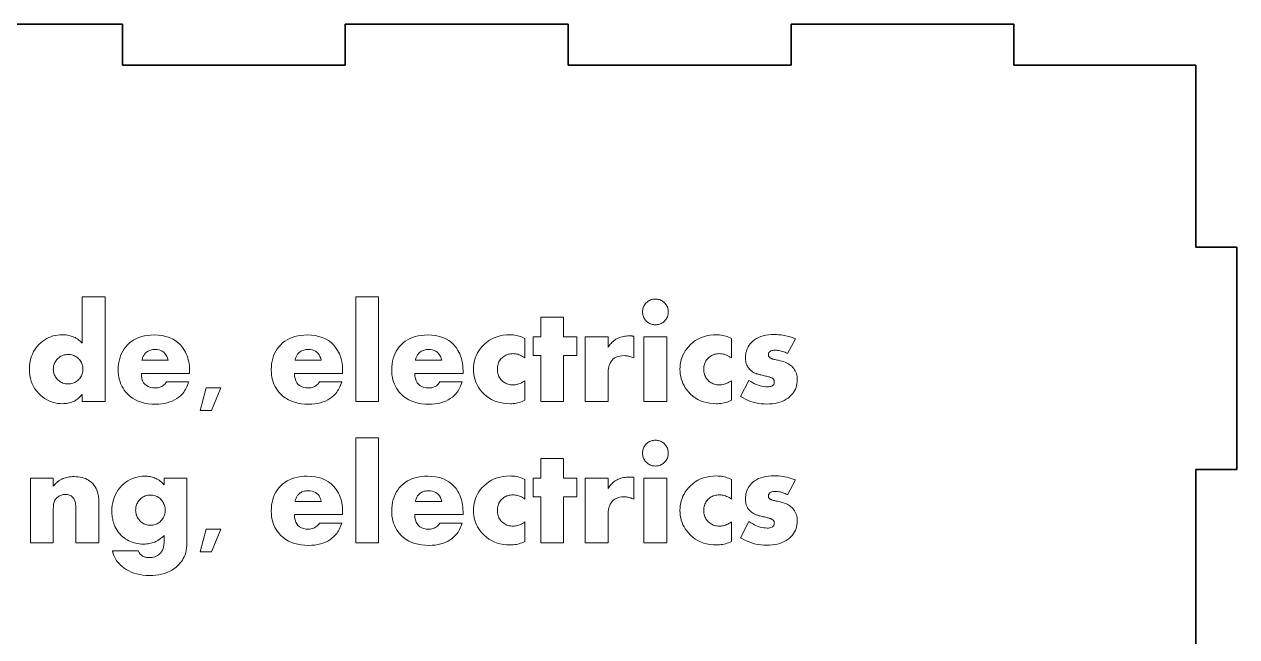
# Model space of a CAD drawing. Extents: x 322 to 867, y 118 to 641.
# Drawn here: x 595.5 to 684.5, y 413.5 to 458.5 of the extents above; entities that cross this region are included whole.
import ezdxf

# ---------------------------------------------------------------- set-up
doc = ezdxf.new("R2010")
doc.units = 0

msp = doc.modelspace()

# ---------------------------------------------------------------- linework, layer by layer
at = {"color": 7, "lineweight": 35, "ltscale": 0.409225}
for p, q in [((586.306519, 458.507019), (602.675537, 458.507019)), ((619.044495, 458.507019), (635.413513, 458.507019)), ((681.50354, 409.41803), (681.50354, 425.787018))]:
    msp.add_line(p, q, dxfattribs=at)
at = {"color": 7, "lineweight": 35, "ltscale": 0.07495}
for p, q in [((602.675537, 458.507019), (602.675537, 455.509033)), ((619.044495, 458.507019), (619.044495, 455.509033)), ((635.413513, 458.507019), (635.413513, 455.509033)), ((651.781494, 458.507019), (651.781494, 455.509033)), ((668.133484, 458.507019), (668.133484, 455.509033))]:
    msp.add_line(p, q, dxfattribs=at)
at = {"color": 7, "lineweight": 35, "ltscale": 0.4088}
msp.add_line((651.781494, 458.507019), (668.133484, 458.507019), dxfattribs=at)
at = {"color": 7, "lineweight": 35, "ltscale": 0.409224}
msp.add_line((602.675537, 455.509033), (619.044495, 455.509033), dxfattribs=at)
at = {"color": 7, "lineweight": 35, "ltscale": 0.4092}
msp.add_line((635.413513, 455.509033), (651.781494, 455.509033), dxfattribs=at)
at = {"color": 7, "lineweight": 35, "ltscale": 0.334251}
msp.add_line((668.133484, 455.509033), (681.50354, 455.509033), dxfattribs=at)
at = {"color": 7, "lineweight": 35, "ltscale": 0.334276}
msp.add_line((681.50354, 442.138), (681.50354, 455.509033), dxfattribs=at)
at = {"color": 7, "lineweight": 35, "ltscale": 0.074974}
for p, q in [((684.502502, 442.138), (681.50354, 442.138)), ((684.502502, 425.787018), (681.50354, 425.787018))]:
    msp.add_line(p, q, dxfattribs=at)
at = {"color": 7, "lineweight": 35, "ltscale": 0.408775}
msp.add_line((684.502502, 425.787018), (684.502502, 442.138), dxfattribs=at)
at = {"color": 7, "lineweight": 13}
for points in [[(601.407898, 430.784058), (599.725891, 430.784058), (599.725891, 431.312256), (599.677612, 431.253387), (599.629272, 431.197815), (599.580811, 431.145508), (599.532227, 431.096466), (599.483582, 431.05072), (599.434814, 431.00827), (599.385925, 430.969086), (599.336914, 430.933197), (599.287842, 430.900574), (599.238708, 430.871246), (599.151367, 430.825439), (599.061646, 430.784454), (598.969604, 430.748322), (598.875183, 430.71698), (598.778442, 430.69046), (598.679321, 430.668762), (598.57782, 430.651917), (598.473938, 430.639862), (598.367737, 430.632629), (598.259216, 430.630219), (598.08374, 430.636322), (597.912109, 430.654633), (597.744446, 430.68512), (597.580627, 430.727844), (597.420715, 430.782776), (597.264709, 430.849915), (597.11261, 430.92923), (596.964417, 431.020782), (596.820129, 431.124512), (596.679688, 431.240479), (596.522827, 431.390839), (596.382507, 431.550629), (596.258606, 431.719849), (596.151306, 431.898529), (596.060486, 432.086609), (595.986145, 432.284149), (595.928406, 432.49115), (595.887085, 432.70755), (595.862305, 432.93338), (595.854065, 433.168671), (595.862549, 433.407867), (595.887939, 433.637177), (595.930237, 433.856659), (595.989441, 434.066315), (596.065613, 434.266113), (596.158691, 434.456055), (596.268677, 434.636169), (596.39563, 434.806427), (596.539429, 434.966827), (596.700195, 435.117401), (596.836609, 435.227478), (596.976929, 435.326019), (597.121277, 435.412933), (597.269653, 435.488251), (597.421997, 435.552002), (597.578369, 435.604156), (597.738708, 435.644714), (597.903076, 435.673706), (598.071472, 435.691071), (598.243835, 435.696869), (598.344727, 435.694733), (598.444458, 435.688263), (598.542908, 435.67749), (598.640137, 435.662415), (598.736145, 435.643036), (598.830872, 435.619354), (598.924438, 435.591339), (599.016724, 435.559021), (599.107788, 435.52243), (599.197632, 435.481506), (599.249084, 435.455292), (599.300842, 435.425903), (599.352905, 435.393341), (599.405273, 435.357605), (599.457886, 435.318665), (599.510864, 435.276581), (599.564148, 435.231293), (599.617737, 435.182831), (599.671631, 435.131195), (599.725891, 435.076355), (599.725891, 438.486633), (601.407898, 438.486633)], [(621.48999, 430.784058), (619.807922, 430.784058), (619.807922, 438.486633), (621.48999, 438.486633)], [(642.76178, 437.37381), (642.759033, 437.295044), (642.750793, 437.218842), (642.737061, 437.145111), (642.717896, 437.073914), (642.693176, 437.005219), (642.662964, 436.939026), (642.627319, 436.875366), (642.586182, 436.814209), (642.539551, 436.755585), (642.487427, 436.699432), (642.431274, 436.647308), (642.37262, 436.600677), (642.311462, 436.559509), (642.247803, 436.523865), (642.181641, 436.493683), (642.112915, 436.468994), (642.041748, 436.449768), (641.968018, 436.436066), (641.891785, 436.427826), (641.813049, 436.425079), (641.735291, 436.427856), (641.659912, 436.436157), (641.586975, 436.450012), (641.516418, 436.469391), (641.448303, 436.494324), (641.382568, 436.52478), (641.319275, 436.560791), (641.258362, 436.602325), (641.19989, 436.649384), (641.143799, 436.701996), (641.091675, 436.758575), (641.045044, 436.817505), (641.003906, 436.878784), (640.968201, 436.942413), (640.938049, 437.008423), (640.91333, 437.076782), (640.894165, 437.147491), (640.880432, 437.220581), (640.872192, 437.296021), (640.869446, 437.37381), (640.872192, 437.451569), (640.880432, 437.526917), (640.894165, 437.599884), (640.91333, 437.67041), (640.938049, 437.738556), (640.968201, 437.80426), (641.003906, 437.867584), (641.045044, 437.928467), (641.091675, 437.986969), (641.143799, 438.04303), (641.19989, 438.095154), (641.258362, 438.141815), (641.319275, 438.182953), (641.382568, 438.218628), (641.448303, 438.24881), (641.516418, 438.273499), (641.586975, 438.292694), (641.659912, 438.306427), (641.735291, 438.314636), (641.813049, 438.317383), (641.890869, 438.314636), (641.966309, 438.306427), (642.039368, 438.292694), (642.110046, 438.273499), (642.178406, 438.24881), (642.244446, 438.218628), (642.308044, 438.182953), (642.369385, 438.141815), (642.428284, 438.095154), (642.484863, 438.04303), (642.537476, 437.986969), (642.584534, 437.928467), (642.626099, 437.867584), (642.662048, 437.80426), (642.692505, 437.738556), (642.717468, 437.67041), (642.736816, 437.599884), (642.750671, 437.526917), (642.758972, 437.451569)], [(636.033569, 434.158417), (635.074585, 434.158417), (635.074585, 430.784058), (633.392517, 430.784058), (633.392517, 434.158417), (632.838684, 434.158417), (632.838684, 435.54303), (633.392517, 435.54303), (633.392517, 436.973816), (635.074585, 436.973816), (635.074585, 435.54303), (636.033569, 435.54303)], [(607.60791, 432.855865), (604.069458, 432.855865), (604.079834, 432.652222), (604.110901, 432.470001), (604.162659, 432.309235), (604.235229, 432.169891), (604.32843, 432.052002), (604.442383, 431.955536), (604.577026, 431.880524), (604.732422, 431.826935), (604.908508, 431.794769), (605.105347, 431.784058), (605.208557, 431.788574), (605.306763, 431.802124), (605.400146, 431.824677), (605.488525, 431.856262), (605.572021, 431.896881), (605.650574, 431.946533), (605.724243, 432.005188), (605.792969, 432.072876), (605.85675, 432.149597), (605.915588, 432.235352), (607.54126, 432.235352), (607.500427, 432.109039), (607.455933, 431.988556), (607.407715, 431.873962), (607.355835, 431.765198), (607.300232, 431.662262), (607.240967, 431.565186), (607.177979, 431.473969), (607.111328, 431.38858), (607.040955, 431.309021), (606.966919, 431.235352), (606.824768, 431.113556), (606.67334, 431.004578), (606.512573, 430.908417), (606.342468, 430.825073), (606.163025, 430.754578), (605.974243, 430.696869), (605.776184, 430.652008), (605.568726, 430.619965), (605.35199, 430.600739), (605.125854, 430.594299), (604.839844, 430.603241), (604.568359, 430.630005), (604.311401, 430.674622), (604.069031, 430.737091), (603.841248, 430.817383), (603.627991, 430.915558), (603.429321, 431.031555), (603.245239, 431.165405), (603.075684, 431.317078), (602.920715, 431.486633), (602.815491, 431.622864), (602.721375, 431.764984), (602.638306, 431.912933), (602.566284, 432.066711), (602.505371, 432.226379), (602.455505, 432.391846), (602.416748, 432.563171), (602.389038, 432.740356), (602.372437, 432.923401), (602.366882, 433.112274), (602.373779, 433.335693), (602.394592, 433.550629), (602.429199, 433.757019), (602.477661, 433.954926), (602.539978, 434.144318), (602.616089, 434.325195), (602.706116, 434.497559), (602.809937, 434.661377), (602.927673, 434.816711), (603.059204, 434.963531), (603.203369, 435.098969), (603.358887, 435.220154), (603.525818, 435.327087), (603.704102, 435.419739), (603.893799, 435.498169), (604.09491, 435.562317), (604.307373, 435.612213), (604.531189, 435.647858), (604.766418, 435.66925), (605.013062, 435.676361), (605.314941, 435.66507), (605.599121, 435.631226), (605.865479, 435.574829), (606.114197, 435.49585), (606.345093, 435.394318), (606.558289, 435.270203), (606.753723, 435.123535), (606.931396, 434.954315), (607.09137, 434.762512), (607.233582, 434.548157), (607.304688, 434.418915), (607.368347, 434.285583), (607.4245, 434.148163), (607.473145, 434.006622), (607.514343, 433.860992), (607.548035, 433.711243), (607.574219, 433.557404), (607.592957, 433.399445), (607.604187, 433.237396), (607.60791, 433.071228)], [(618.848938, 432.855865), (615.310486, 432.855865), (615.320862, 432.652222), (615.351929, 432.470001), (615.403687, 432.309235), (615.476196, 432.169891), (615.569458, 432.052002), (615.683411, 431.955536), (615.818054, 431.880524), (615.97345, 431.826935), (616.149536, 431.794769), (616.346375, 431.784058), (616.449585, 431.788574), (616.547791, 431.802124), (616.641174, 431.824677), (616.729553, 431.856262), (616.813049, 431.896881), (616.891602, 431.946533), (616.965271, 432.005188), (617.033936, 432.072876), (617.097778, 432.149597), (617.156616, 432.235352), (618.782288, 432.235352), (618.741455, 432.109039), (618.69696, 431.988556), (618.648743, 431.873962), (618.596863, 431.765198), (618.54126, 431.662262), (618.481934, 431.565186), (618.419006, 431.473969), (618.352295, 431.38858), (618.281982, 431.309021), (618.207886, 431.235352), (618.065796, 431.113556), (617.914368, 431.004578), (617.753601, 430.908417), (617.583496, 430.825073), (617.404053, 430.754578), (617.215332, 430.696869), (617.017212, 430.652008), (616.809753, 430.619965), (616.593018, 430.600739), (616.366882, 430.594299), (616.080811, 430.603241), (615.809326, 430.630005), (615.552429, 430.674622), (615.310059, 430.737091), (615.082275, 430.817383), (614.869019, 430.915558), (614.670349, 431.031555), (614.486267, 431.165405), (614.316711, 431.317078), (614.161743, 431.486633), (614.056519, 431.622864), (613.962402, 431.764984), (613.879272, 431.912933), (613.807312, 432.066711), (613.746399, 432.226379), (613.696533, 432.391846), (613.657776, 432.563171), (613.630066, 432.740356), (613.613464, 432.923401), (613.60791, 433.112274), (613.614868, 433.335693), (613.63562, 433.550629), (613.670227, 433.757019), (613.718689, 433.954926), (613.781006, 434.144318), (613.857178, 434.325195), (613.947144, 434.497559), (614.051025, 434.661377), (614.168701, 434.816711), (614.300232, 434.963531), (614.444397, 435.098969), (614.599915, 435.220154), (614.766846, 435.327087), (614.945129, 435.419739), (615.134827, 435.498169), (615.335938, 435.562317), (615.548401, 435.612213), (615.772217, 435.647858), (616.007446, 435.66925), (616.254089, 435.676361), (616.555969, 435.66507), (616.840088, 435.631226), (617.106567, 435.574829), (617.355225, 435.49585), (617.586121, 435.394318), (617.799316, 435.270203), (617.994751, 435.123535), (618.172424, 434.954315), (618.332397, 434.762512), (618.474609, 434.548157), (618.545715, 434.418915), (618.609375, 434.285583), (618.665527, 434.148163), (618.714172, 434.006622), (618.755371, 433.860992), (618.789063, 433.711243), (618.815247, 433.557404), (618.833984, 433.399445), (618.845215, 433.237396), (618.848938, 433.071228)], [(627.689941, 432.855865), (624.151489, 432.855865), (624.161865, 432.652222), (624.192932, 432.470001), (624.244751, 432.309235), (624.317261, 432.169891), (624.410461, 432.052002), (624.524414, 431.955536), (624.659119, 431.880524), (624.814453, 431.826935), (624.990601, 431.794769), (625.187378, 431.784058), (625.290588, 431.788574), (625.388855, 431.802124), (625.482178, 431.824677), (625.570557, 431.856262), (625.654053, 431.896881), (625.732666, 431.946533), (625.806274, 432.005188), (625.875, 432.072876), (625.938782, 432.149597), (625.997681, 432.235352), (627.623291, 432.235352), (627.582458, 432.109039), (627.537964, 431.988556), (627.489746, 431.873962), (627.437866, 431.765198), (627.382263, 431.662262), (627.322998, 431.565186), (627.26001, 431.473969), (627.193359, 431.38858), (627.122986, 431.309021), (627.04895, 431.235352), (626.90686, 431.113556), (626.755371, 431.004578), (626.594604, 430.908417), (626.424561, 430.825073), (626.245117, 430.754578), (626.056335, 430.696869), (625.858215, 430.652008), (625.650757, 430.619965), (625.434021, 430.600739), (625.207886, 430.594299), (624.921875, 430.603241), (624.650391, 430.630005), (624.393433, 430.674622), (624.151123, 430.737091), (623.923279, 430.817383), (623.710083, 430.915558), (623.511414, 431.031555), (623.327271, 431.165405), (623.157776, 431.317078), (623.002808, 431.486633), (622.897583, 431.622864), (622.803406, 431.764984), (622.720337, 431.912933), (622.648315, 432.066711), (622.587402, 432.226379), (622.537537, 432.391846), (622.498779, 432.563171), (622.471069, 432.740356), (622.454468, 432.923401), (622.448975, 433.112274), (622.455872, 433.335693), (622.476624, 433.550629), (622.51123, 433.757019), (622.559692, 433.954926), (622.622009, 434.144318), (622.698181, 434.325195), (622.788208, 434.497559), (622.892029, 434.661377), (623.009705, 434.816711), (623.141235, 434.963531), (623.2854, 435.098969), (623.440918, 435.220154), (623.607849, 435.327087), (623.786194, 435.419739), (623.97583, 435.498169), (624.176941, 435.562317), (624.389404, 435.612213), (624.61322, 435.647858), (624.848511, 435.66925), (625.095093, 435.676361), (625.396973, 435.66507), (625.681152, 435.631226), (625.947571, 435.574829), (626.196228, 435.49585), (626.427124, 435.394318), (626.64032, 435.270203), (626.835754, 435.123535), (627.013428, 434.954315), (627.173401, 434.762512), (627.315613, 434.548157), (627.386719, 434.418915), (627.450378, 434.285583), (627.506531, 434.148163), (627.555176, 434.006622), (627.596375, 433.860992), (627.630066, 433.711243), (627.65625, 433.557404), (627.674988, 433.399445), (627.686218, 433.237396), (627.689941, 433.071228)], [(632.238708, 430.886627), (632.133545, 430.836945), (632.027405, 430.79248), (631.920227, 430.753235), (631.812012, 430.719238), (631.702759, 430.69046), (631.592529, 430.666931), (631.481262, 430.648621), (631.368958, 430.635559), (631.255615, 430.627686), (631.141235, 430.625092), (630.886108, 430.633911), (630.641785, 430.66037), (630.408203, 430.704468), (630.185364, 430.766205), (629.973267, 430.845581), (629.772034, 430.942627), (629.581482, 431.057281), (629.401733, 431.189606), (629.232788, 431.339539), (629.074585, 431.507141), (628.957642, 431.651947), (628.853027, 431.8013), (628.760742, 431.955139), (628.680725, 432.113495), (628.613037, 432.276367), (628.557678, 432.443756), (628.514587, 432.615662), (628.483826, 432.792053), (628.465332, 432.972992), (628.459229, 433.158417), (628.465332, 433.344788), (628.483826, 433.526428), (628.514587, 433.703339), (628.557678, 433.875549), (628.613037, 434.04303), (628.680725, 434.205811), (628.760742, 434.363861), (628.853027, 434.517181), (628.957642, 434.665802), (629.074585, 434.809692), (629.232788, 434.977295), (629.401733, 435.127228), (629.581482, 435.259552), (629.772034, 435.374207), (629.973267, 435.471252), (630.185364, 435.550629), (630.408203, 435.612366), (630.641785, 435.656464), (630.886108, 435.682922), (631.141235, 435.691742), (631.257446, 435.689087), (631.372192, 435.681091), (631.485535, 435.667755), (631.597473, 435.649078), (631.707886, 435.625092), (631.816956, 435.595764), (631.924561, 435.561096), (632.030701, 435.521088), (632.135376, 435.475739), (632.238708, 435.425079), (632.238708, 433.994324), (632.149658, 434.053741), (632.061035, 434.106934), (631.972839, 434.153839), (631.88501, 434.194519), (631.797668, 434.228943), (631.710693, 434.25708), (631.624146, 434.278992), (631.537964, 434.294617), (631.452209, 434.304016), (631.366882, 434.307129), (631.268127, 434.303894), (631.172852, 434.29422), (631.081055, 434.278046), (630.992737, 434.255432), (630.907898, 434.226379), (630.826599, 434.190826), (630.748718, 434.148834), (630.674377, 434.100372), (630.603516, 434.045441), (630.536133, 433.98407), (630.473755, 433.917633), (630.417969, 433.847656), (630.368713, 433.774048), (630.32605, 433.696869), (630.289978, 433.616119), (630.260437, 433.531738), (630.237427, 433.443787), (630.221069, 433.352264), (630.211182, 433.257141), (630.207886, 433.158417), (630.211182, 433.059692), (630.221069, 432.964569), (630.237427, 432.873047), (630.260437, 432.785095), (630.289978, 432.700714), (630.32605, 432.619965), (630.368713, 432.542786), (630.417969, 432.469177), (630.473755, 432.3992), (630.536133, 432.332764), (630.603516, 432.271393), (630.674377, 432.216461), (630.748718, 432.167999), (630.826599, 432.126007), (630.907898, 432.090454), (630.992737, 432.061401), (631.081055, 432.038788), (631.172852, 432.022614), (631.268127, 432.012939), (631.366882, 432.009705), (631.451294, 432.012787), (631.536316, 432.022003), (631.621948, 432.037384), (631.708252, 432.058929), (631.795105, 432.086609), (631.882568, 432.120453), (631.970703, 432.160461), (632.059387, 432.206635), (632.148743, 432.258942), (632.238708, 432.317383)], [(640.228455, 433.989197), (640.157532, 434.021332), (640.086487, 434.05011), (640.015198, 434.0755), (639.943726, 434.097504), (639.872009, 434.116119), (639.80011, 434.131348), (639.728027, 434.143188), (639.655701, 434.151642), (639.583191, 434.156738), (639.510498, 434.158417), (639.350159, 434.151642), (639.201538, 434.131348), (639.064636, 434.097504), (638.939392, 434.05011), (638.825867, 433.989197), (638.723999, 433.914734), (638.63385, 433.826721), (638.55542, 433.725189), (638.488647, 433.610107), (638.433533, 433.481506), (638.416016, 433.430573), (638.40033, 433.376251), (638.386475, 433.318573), (638.374512, 433.257507), (638.364319, 433.193024), (638.356018, 433.125183), (638.349548, 433.053955), (638.344971, 432.97934), (638.342163, 432.901337), (638.341248, 432.819946), (638.341248, 430.784058), (636.65918, 430.784058), (636.65918, 435.54303), (638.341248, 435.54303), (638.341248, 434.76355), (638.39502, 434.844299), (638.449585, 434.920471), (638.504944, 434.992004), (638.561157, 435.058929), (638.618164, 435.121246), (638.676025, 435.178925), (638.73468, 435.231995), (638.794189, 435.280457), (638.854492, 435.32431), (638.915588, 435.363556), (639.000244, 435.410309), (639.087891, 435.452148), (639.178711, 435.489075), (639.272522, 435.521088), (639.369446, 435.548157), (639.469482, 435.570313), (639.57251, 435.587555), (639.678711, 435.599854), (639.787903, 435.607239), (639.900208, 435.609711), (639.92749, 435.609558), (639.956055, 435.60907), (639.985779, 435.608307), (640.016724, 435.607239), (640.04895, 435.605865), (640.082397, 435.604156), (640.117065, 435.602173), (640.152954, 435.599854), (640.190063, 435.597229), (640.228455, 435.594299)], [(642.654053, 430.784058), (640.972046, 430.784058), (640.972046, 435.54303), (642.654053, 435.54303)], [(647.397644, 430.886627), (647.292542, 430.836945), (647.186401, 430.79248), (647.079224, 430.753235), (646.971008, 430.719238), (646.861755, 430.69046), (646.751526, 430.666931), (646.640259, 430.648621), (646.527893, 430.635559), (646.414612, 430.627686), (646.300232, 430.625092), (646.045105, 430.633911), (645.80072, 430.66037), (645.567139, 430.704468), (645.344299, 430.766205), (645.132263, 430.845581), (644.930969, 430.942627), (644.740479, 431.057281), (644.56073, 431.189606), (644.391785, 431.339539), (644.233582, 431.507141), (644.116638, 431.651947), (644.012024, 431.8013), (643.919739, 431.955139), (643.839722, 432.113495), (643.772034, 432.276367), (643.716614, 432.443756), (643.673584, 432.615662), (643.642822, 432.792053), (643.624329, 432.972992), (643.618164, 433.158417), (643.624329, 433.344788), (643.642822, 433.526428), (643.673584, 433.703339), (643.716614, 433.875549), (643.772034, 434.04303), (643.839722, 434.205811), (643.919739, 434.363861), (644.012024, 434.517181), (644.116638, 434.665802), (644.233582, 434.809692), (644.391785, 434.977295), (644.56073, 435.127228), (644.740479, 435.259552), (644.930969, 435.374207), (645.132263, 435.471252), (645.344299, 435.550629), (645.567139, 435.612366), (645.80072, 435.656464), (646.045105, 435.682922), (646.300232, 435.691742), (646.416443, 435.689087), (646.531189, 435.681091), (646.644531, 435.667755), (646.756409, 435.649078), (646.866882, 435.625092), (646.975891, 435.595764), (647.083496, 435.561096), (647.189636, 435.521088), (647.294373, 435.475739), (647.397644, 435.425079), (647.397644, 433.994324), (647.308655, 434.053741), (647.220032, 434.106934), (647.131836, 434.153839), (647.044006, 434.194519), (646.956665, 434.228943), (646.869629, 434.25708), (646.783081, 434.278992), (646.69696, 434.294617), (646.611206, 434.304016), (646.525879, 434.307129), (646.427124, 434.303894), (646.331787, 434.29422), (646.23999, 434.278046), (646.151733, 434.255432), (646.066895, 434.226379), (645.985535, 434.190826), (645.907715, 434.148834), (645.833374, 434.100372), (645.762451, 434.045441), (645.695068, 433.98407), (645.632751, 433.917633), (645.576965, 433.847656), (645.52771, 433.774048), (645.485046, 433.696869), (645.448975, 433.616119), (645.419434, 433.531738), (645.396423, 433.443787), (645.380005, 433.352264), (645.370178, 433.257141), (645.366882, 433.158417), (645.370178, 433.059692), (645.380005, 432.964569), (645.396423, 432.873047), (645.419434, 432.785095), (645.448975, 432.700714), (645.485046, 432.619965), (645.52771, 432.542786), (645.576965, 432.469177), (645.632751, 432.3992), (645.695068, 432.332764), (645.762451, 432.271393), (645.833374, 432.216461), (645.907715, 432.167999), (645.985535, 432.126007), (646.066895, 432.090454), (646.151733, 432.061401), (646.23999, 432.038788), (646.331787, 432.022614), (646.427124, 432.012939), (646.525879, 432.009705), (646.610291, 432.012787), (646.695313, 432.022003), (646.780945, 432.037384), (646.867188, 432.058929), (646.954102, 432.086609), (647.041565, 432.120453), (647.129639, 432.160461), (647.218384, 432.206635), (647.307739, 432.258942), (647.397644, 432.317383)], [(652.228455, 432.389191), (652.223022, 432.240173), (652.206665, 432.09668), (652.179504, 431.95871), (652.141479, 431.826324), (652.092529, 431.699432), (652.032715, 431.578094), (651.962097, 431.462311), (651.880554, 431.352051), (651.788147, 431.247345), (651.684814, 431.148163), (651.5578, 431.044891), (651.420837, 430.952454), (651.273926, 430.870941), (651.117065, 430.800262), (650.950195, 430.740479), (650.773438, 430.691559), (650.586731, 430.653503), (650.390076, 430.626312), (650.183472, 430.610016), (649.966919, 430.604584), (649.771545, 430.610046), (649.577332, 430.626526), (649.384277, 430.653961), (649.192322, 430.692352), (649.001526, 430.74176), (648.811829, 430.802124), (648.62323, 430.873444), (648.435791, 430.95575), (648.249512, 431.049042), (648.064331, 431.15329), (648.674561, 432.343018), (648.818176, 432.252411), (648.959717, 432.171326), (649.099182, 432.099792), (649.236633, 432.037811), (649.372009, 431.985352), (649.505371, 431.942413), (649.636658, 431.909027), (649.765869, 431.885193), (649.893066, 431.87088), (650.018188, 431.866119), (650.11853, 431.869751), (650.208313, 431.880676), (650.287537, 431.898865), (650.356201, 431.924377), (650.414307, 431.957123), (650.461853, 431.997192), (650.49884, 432.044525), (650.525269, 432.099121), (650.541077, 432.161041), (650.546387, 432.230225), (650.544556, 432.267303), (650.539001, 432.302612), (650.529785, 432.336212), (650.516846, 432.368073), (650.500244, 432.398163), (650.479919, 432.426514), (650.455933, 432.453125), (650.428223, 432.477997), (650.396851, 432.501129), (650.361755, 432.522522), (650.335205, 432.536102), (650.302673, 432.550201), (650.264221, 432.564819), (650.219849, 432.579956), (650.169434, 432.595581), (650.113159, 432.611755), (650.050903, 432.628418), (649.982666, 432.645599), (649.908508, 432.6633), (649.82843, 432.681488), (649.738342, 432.701538), (649.654663, 432.720673), (649.577515, 432.738892), (649.506775, 432.756165), (649.442505, 432.772522), (649.384766, 432.787964), (649.333374, 432.80246), (649.288513, 432.816071), (649.250122, 432.828735), (649.21814, 432.840454), (649.118958, 432.882721), (649.026367, 432.929504), (648.940491, 432.980774), (648.861267, 433.03656), (648.788696, 433.096893), (648.722778, 433.161713), (648.663574, 433.231018), (648.610962, 433.304871), (648.565125, 433.38324), (648.525879, 433.466095), (648.507324, 433.513184), (648.490784, 433.562103), (648.476196, 433.612885), (648.463501, 433.665497), (648.452759, 433.71994), (648.444031, 433.776276), (648.437195, 433.834412), (648.432312, 433.894409), (648.429382, 433.956268), (648.428406, 434.019958), (648.432678, 434.143494), (648.445435, 434.263855), (648.466736, 434.381042), (648.496521, 434.495026), (648.534851, 434.605865), (648.581665, 434.713501), (648.636963, 434.817963), (648.700806, 434.91925), (648.773193, 435.017334), (648.854065, 435.112274), (648.969788, 435.226257), (649.097351, 435.328278), (649.236816, 435.418274), (649.388245, 435.496277), (649.551514, 435.562256), (649.726685, 435.616272), (649.913757, 435.658264), (650.112732, 435.688263), (650.323608, 435.706268), (650.546387, 435.71225), (650.704895, 435.709198), (650.862488, 435.699951), (651.019165, 435.68457), (651.174927, 435.663025), (651.329712, 435.635345), (651.483582, 435.601501), (651.636597, 435.561493), (651.788635, 435.51535), (651.939758, 435.463043), (652.089966, 435.404572), (651.520752, 434.317383), (651.426758, 434.36319), (651.333679, 434.404175), (651.241333, 434.440308), (651.149841, 434.471649), (651.059204, 434.498169), (650.96936, 434.519867), (650.88031, 434.536713), (650.792114, 434.548767), (650.704712, 434.556), (650.618164, 434.558411), (650.521729, 434.554932), (650.435425, 434.544464), (650.359253, 434.527039), (650.293274, 434.502625), (650.237427, 434.471252), (650.191711, 434.432892), (650.156189, 434.387543), (650.130798, 434.335236), (650.11554, 434.27594), (650.110474, 434.209686), (650.112549, 434.178528), (650.118652, 434.14856), (650.128906, 434.119843), (650.143311, 434.092377), (650.161743, 434.066101), (650.184326, 434.041077), (650.210999, 434.017303), (650.24176, 433.99472), (650.276611, 433.973389), (650.315613, 433.953278), (650.337646, 433.943604), (650.366882, 433.932983), (650.40332, 433.921448), (650.446899, 433.908966), (650.497681, 433.895599), (650.555603, 433.881287), (650.620728, 433.866058), (650.693054, 433.849915), (650.772522, 433.832825), (650.859192, 433.814819), (650.988037, 433.785492), (651.109863, 433.752869), (651.224731, 433.71698), (651.332642, 433.677795), (651.433533, 433.635345), (651.527527, 433.5896), (651.614502, 433.540558), (651.694458, 433.488251), (651.767517, 433.432678), (651.833557, 433.37381), (651.908569, 433.295654), (651.975708, 433.212982), (652.034912, 433.125793), (652.086304, 433.034119), (652.1297, 432.937897), (652.165222, 432.837189), (652.192871, 432.731964), (652.212646, 432.622223), (652.224487, 432.507965)], [(606.038696, 433.819946), (605.996765, 433.970001), (605.942871, 434.104248), (605.877014, 434.222717), (605.799072, 434.325378), (605.709229, 434.412262), (605.6073, 434.483337), (605.493408, 434.538635), (605.367493, 434.578094), (605.229614, 434.601807), (605.079712, 434.609711), (604.995178, 434.607178), (604.91394, 434.59964), (604.835999, 434.587097), (604.761353, 434.569489), (604.689941, 434.546875), (604.621887, 434.519226), (604.557068, 434.486572), (604.495483, 434.448883), (604.437256, 434.406158), (604.382263, 434.358429), (604.341736, 434.317017), (604.304321, 434.272888), (604.269958, 434.225952), (604.238708, 434.17627), (604.210449, 434.12381), (604.185364, 434.068573), (604.16333, 434.010559), (604.144348, 433.949799), (604.128418, 433.886261), (604.115601, 433.819946)], [(617.279724, 433.819946), (617.237793, 433.970001), (617.183899, 434.104248), (617.118042, 434.222717), (617.0401, 434.325378), (616.950195, 434.412262), (616.848328, 434.483337), (616.734436, 434.538635), (616.608521, 434.578094), (616.470642, 434.601807), (616.32074, 434.609711), (616.236206, 434.607178), (616.154968, 434.59964), (616.077026, 434.587097), (616.00238, 434.569489), (615.930969, 434.546875), (615.862915, 434.519226), (615.798096, 434.486572), (615.736511, 434.448883), (615.678284, 434.406158), (615.623291, 434.358429), (615.582764, 434.317017), (615.545349, 434.272888), (615.510986, 434.225952), (615.479736, 434.17627), (615.451538, 434.12381), (615.426392, 434.068573), (615.404297, 434.010559), (615.385376, 433.949799), (615.369446, 433.886261), (615.356628, 433.819946)], [(626.120728, 433.819946), (626.078857, 433.970001), (626.024963, 434.104248), (625.959045, 434.222717), (625.881165, 434.325378), (625.79126, 434.412262), (625.689331, 434.483337), (625.575439, 434.538635), (625.449585, 434.578094), (625.311646, 434.601807), (625.161743, 434.609711), (625.077271, 434.607178), (624.996033, 434.59964), (624.918091, 434.587097), (624.843384, 434.569489), (624.772034, 434.546875), (624.703918, 434.519226), (624.639099, 434.486572), (624.577576, 434.448883), (624.519287, 434.406158), (624.464355, 434.358429), (624.423828, 434.317017), (624.386353, 434.272888), (624.35199, 434.225952), (624.32074, 434.17627), (624.292542, 434.12381), (624.267395, 434.068573), (624.245361, 434.010559), (624.226379, 433.949799), (624.210449, 433.886261), (624.197632, 433.819946)], [(599.777161, 433.163544), (599.773987, 433.252441), (599.764404, 433.338623), (599.748535, 433.422089), (599.726257, 433.502838), (599.697632, 433.580841), (599.662659, 433.656158), (599.621338, 433.72876), (599.573669, 433.798615), (599.519592, 433.865784), (599.459229, 433.930206), (599.394287, 433.990143), (599.32666, 434.043762), (599.256409, 434.091064), (599.183533, 434.13205), (599.10791, 434.166748), (599.029663, 434.195129), (598.94873, 434.217224), (598.865173, 434.232971), (598.77887, 434.242432), (598.689941, 434.245605), (598.591248, 434.241791), (598.496094, 434.230408), (598.404602, 434.211456), (598.31665, 434.184875), (598.2323, 434.150726), (598.151489, 434.108978), (598.074341, 434.059662), (598.000732, 434.002716), (597.930725, 433.938202), (597.864319, 433.866119), (597.814636, 433.803711), (597.770142, 433.739532), (597.730957, 433.673645), (597.69696, 433.606018), (597.668152, 433.536621), (597.644653, 433.465485), (597.626343, 433.392609), (597.61322, 433.317993), (597.605408, 433.241638), (597.602783, 433.163544), (597.605408, 433.085449), (597.61322, 433.009094), (597.626343, 432.934479), (597.644653, 432.861603), (597.668152, 432.790466), (597.69696, 432.721069), (597.730957, 432.653442), (597.770142, 432.587555), (597.814636, 432.523376), (597.864319, 432.460968), (597.92981, 432.388885), (597.999084, 432.324371), (598.072144, 432.267456), (598.149048, 432.218109), (598.229736, 432.176361), (598.314148, 432.142212), (598.402405, 432.115662), (598.494507, 432.09668), (598.590332, 432.085297), (598.689941, 432.081482), (598.779846, 432.084625), (598.866882, 432.093994), (598.951111, 432.10965), (599.032532, 432.131531), (599.111145, 432.159698), (599.18689, 432.194122), (599.259827, 432.234772), (599.329956, 432.281708), (599.397278, 432.334869), (599.461792, 432.394318), (599.521667, 432.458313), (599.575317, 432.525177), (599.62262, 432.59494), (599.663635, 432.667542), (599.698303, 432.743042), (599.726685, 432.821381), (599.748779, 432.902618), (599.764526, 432.986725), (599.773987, 433.0737)], [(609.905334, 431.784058), (609.213013, 430.122528), (608.382263, 430.122528), (608.823303, 431.784058)], [(621.48999, 420.409698), (619.807922, 420.409698), (619.807922, 428.112274), (621.48999, 428.112274)], [(642.76178, 426.999451), (642.759033, 426.920685), (642.750793, 426.844482), (642.737061, 426.770752), (642.717896, 426.699554), (642.693176, 426.630859), (642.663025, 426.564667), (642.627319, 426.501007), (642.586182, 426.43985), (642.539551, 426.381226), (642.487427, 426.325073), (642.431274, 426.272949), (642.372681, 426.226318), (642.311523, 426.18515), (642.247803, 426.149506), (642.181641, 426.119324), (642.112976, 426.094635), (642.041748, 426.075409), (641.968018, 426.061707), (641.891846, 426.053467), (641.813049, 426.05072), (641.735291, 426.053497), (641.659912, 426.061798), (641.586975, 426.075653), (641.516479, 426.095032), (641.448303, 426.119965), (641.382629, 426.150421), (641.319275, 426.186401), (641.258423, 426.227966), (641.19989, 426.275024), (641.14386, 426.327637), (641.091736, 426.384216), (641.045044, 426.443146), (641.003906, 426.504425), (640.968262, 426.568054), (640.938049, 426.634064), (640.913391, 426.702423), (640.894165, 426.773132), (640.880432, 426.846222), (640.872192, 426.921661), (640.869507, 426.999451), (640.872192, 427.077209), (640.880432, 427.152557), (640.894165, 427.225525), (640.913391, 427.296051), (640.938049, 427.364197), (640.968262, 427.429901), (641.003906, 427.493225), (641.045044, 427.554108), (641.091736, 427.61261), (641.14386, 427.668671), (641.19989, 427.720795), (641.258423, 427.767456), (641.319275, 427.808594), (641.382629, 427.844269), (641.448303, 427.874451), (641.516479, 427.899139), (641.586975, 427.918335), (641.659912, 427.932068), (641.735291, 427.940277), (641.813049, 427.943024), (641.890869, 427.940277), (641.966309, 427.932068), (642.039368, 427.918335), (642.110107, 427.899139), (642.178467, 427.874451), (642.244446, 427.844269), (642.308105, 427.808594), (642.369385, 427.767456), (642.428284, 427.720795), (642.484863, 427.668671), (642.537476, 427.61261), (642.584534, 427.554108), (642.626099, 427.493225), (642.662109, 427.429901), (642.692566, 427.364197), (642.717468, 427.296051), (642.736877, 427.225525), (642.750732, 427.152557), (642.759033, 427.077209)], [(636.033569, 423.784058), (635.074585, 423.784058), (635.074585, 420.409698), (633.392578, 420.409698), (633.392578, 423.784058), (632.838684, 423.784058), (632.838684, 425.168671), (633.392578, 425.168671), (633.392578, 426.599457), (635.074585, 426.599457), (635.074585, 425.168671), (636.033569, 425.168671)], [(600.941284, 420.409698), (599.259216, 420.409698), (599.259216, 422.819946), (599.257813, 422.941864), (599.253479, 423.055237), (599.246277, 423.160095), (599.236267, 423.25647), (599.223328, 423.344299), (599.20752, 423.423645), (599.188843, 423.494476), (599.167297, 423.556763), (599.142944, 423.610565), (599.115601, 423.655853), (599.071472, 423.713348), (599.023132, 423.764771), (598.970581, 423.81015), (598.913757, 423.849487), (598.852783, 423.882782), (598.787598, 423.910004), (598.718262, 423.931183), (598.644653, 423.94632), (598.566833, 423.955383), (598.484863, 423.958405), (598.40918, 423.955811), (598.335938, 423.947968), (598.265137, 423.934875), (598.196838, 423.916565), (598.130981, 423.893036), (598.067627, 423.864258), (598.006714, 423.830261), (597.948242, 423.791046), (597.892273, 423.746582), (597.838684, 423.696869), (597.793884, 423.647034), (597.753784, 423.591858), (597.718384, 423.531342), (597.687744, 423.465485), (597.661804, 423.394318), (597.640564, 423.31781), (597.624023, 423.235962), (597.612244, 423.148773), (597.605164, 423.056274), (597.602783, 422.958405), (597.602783, 420.409698), (595.920776, 420.409698), (595.920776, 425.168671), (597.602783, 425.168671), (597.602783, 424.568665), (597.660828, 424.634369), (597.717896, 424.696045), (597.774048, 424.753754), (597.829285, 424.807434), (597.883606, 424.857147), (597.936951, 424.902832), (597.989441, 424.944519), (598.040955, 424.982208), (598.091553, 425.0159), (598.141296, 425.045593), (598.223267, 425.08847), (598.309265, 425.126831), (598.399292, 425.160675), (598.493286, 425.190002), (598.591248, 425.214813), (598.693237, 425.235138), (598.799255, 425.250916), (598.909241, 425.262207), (599.023254, 425.268982), (599.141296, 425.27124), (599.292236, 425.26709), (599.4375, 425.254608), (599.576965, 425.233856), (599.710693, 425.204773), (599.838684, 425.167389), (599.960938, 425.121704), (600.077454, 425.067688), (600.188232, 425.005402), (600.293274, 424.934784), (600.392578, 424.855865), (600.496826, 424.756775), (600.590088, 424.648254), (600.672424, 424.530304), (600.743713, 424.402924), (600.804077, 424.266113), (600.853455, 424.119843), (600.891907, 423.964172), (600.919312, 423.799042), (600.935791, 423.624481), (600.941284, 423.44046)], [(607.418213, 420.737915), (607.417297, 420.615173), (607.414734, 420.497284), (607.410339, 420.384216), (607.404236, 420.27594), (607.396423, 420.172516), (607.38678, 420.073914), (607.375488, 419.980103), (607.362427, 419.891144), (607.347595, 419.806976), (607.330994, 419.727661), (607.298889, 419.605865), (607.257996, 419.486633), (607.208252, 419.369965), (607.149658, 419.255859), (607.082275, 419.144318), (607.006104, 419.035339), (606.921082, 418.928925), (606.827209, 418.825073), (606.724548, 418.723816), (606.613037, 418.625092), (606.461548, 418.508148), (606.300476, 418.403534), (606.1297, 418.311249), (605.94928, 418.231232), (605.759216, 418.163544), (605.559509, 418.108154), (605.35022, 418.065094), (605.131226, 418.034302), (604.902588, 418.015839), (604.664368, 418.009705), (604.415161, 418.016418), (604.176331, 418.03656), (603.947876, 418.07016), (603.729797, 418.117188), (603.522034, 418.177643), (603.324646, 418.251556), (603.137634, 418.338867), (602.960938, 418.439636), (602.794678, 418.553864), (602.638733, 418.681488), (602.541809, 418.771149), (602.452271, 418.861603), (602.369934, 418.952881), (602.294922, 419.044983), (602.227173, 419.137909), (602.166687, 419.231659), (602.113525, 419.326202), (602.067627, 419.4216), (602.028992, 419.517792), (601.997681, 419.614838), (601.994507, 419.626221), (601.991089, 419.639862), (601.987549, 419.655762), (601.983765, 419.673889), (601.979736, 419.694305), (601.975525, 419.71698), (601.97113, 419.741913), (601.966492, 419.769073), (601.96167, 419.798523), (601.956665, 419.8302), (603.848938, 419.8302), (603.865967, 419.784363), (603.884033, 419.74118), (603.903259, 419.700684), (603.923645, 419.662842), (603.945129, 419.627655), (603.967712, 419.595123), (603.991455, 419.565277), (604.016357, 419.538116), (604.042358, 419.513611), (604.069458, 419.49176), (604.115845, 419.459595), (604.164673, 419.430817), (604.215942, 419.405457), (604.269653, 419.383453), (604.325867, 419.364838), (604.384583, 419.349609), (604.445679, 419.337738), (604.509277, 419.329285), (604.575317, 419.324219), (604.64386, 419.32251), (604.758057, 419.32666), (604.866821, 419.339142), (604.970154, 419.359894), (605.068054, 419.388977), (605.160522, 419.426361), (605.247498, 419.472046), (605.329102, 419.526062), (605.405273, 419.588379), (605.476013, 419.658966), (605.54126, 419.737915), (605.578308, 419.79248), (605.61145, 419.851532), (605.640625, 419.915131), (605.666016, 419.983246), (605.687439, 420.055847), (605.704956, 420.132996), (605.718628, 420.21463), (605.728333, 420.300781), (605.734192, 420.391449), (605.736145, 420.486633), (605.736145, 420.937897), (605.676575, 420.884155), (605.619019, 420.83371), (605.563354, 420.78653), (605.509705, 420.742615), (605.457947, 420.701996), (605.408142, 420.664673), (605.360291, 420.630615), (605.314392, 420.599854), (605.270447, 420.572357), (605.228455, 420.548157), (605.141785, 420.503326), (605.052063, 420.463226), (604.959229, 420.427856), (604.863342, 420.397186), (604.764343, 420.371246), (604.662292, 420.350006), (604.55719, 420.333496), (604.448975, 420.321686), (604.337708, 420.314636), (604.223328, 420.312256), (604.079224, 420.31601), (603.938171, 420.32724), (603.800232, 420.345947), (603.665405, 420.372162), (603.533569, 420.405853), (603.404846, 420.447021), (603.279236, 420.495697), (603.156677, 420.551849), (603.03717, 420.615479), (602.920776, 420.686615), (602.806152, 420.766357), (602.698181, 420.851746), (602.596924, 420.94278), (602.502319, 421.039429), (602.414368, 421.141754), (602.333069, 421.249695), (602.258423, 421.363281), (602.190491, 421.482513), (602.129211, 421.607391), (602.074585, 421.737915), (602.041504, 421.828918), (602.011841, 421.921509), (601.985657, 422.015594), (601.963013, 422.111237), (601.943848, 422.208405), (601.928162, 422.307129), (601.915955, 422.407379), (601.907227, 422.509186), (601.901978, 422.612518), (601.900269, 422.717377), (601.907654, 422.946869), (601.929993, 423.167633), (601.967163, 423.3797), (602.019226, 423.583038), (602.086121, 423.777649), (602.167969, 423.963531), (602.264587, 424.140717), (602.37616, 424.309174), (602.502563, 424.468933), (602.64386, 424.619965), (602.785095, 424.749542), (602.932068, 424.865509), (603.084595, 424.967804), (603.242798, 425.056458), (603.406677, 425.1315), (603.576172, 425.192871), (603.751282, 425.240631), (603.932068, 425.274719), (604.118469, 425.295197), (604.310486, 425.302002), (604.412964, 425.299896), (604.513184, 425.29361), (604.611145, 425.283081), (604.706787, 425.268372), (604.800232, 425.249451), (604.891418, 425.226318), (604.980347, 425.198975), (605.067017, 425.16745), (605.151428, 425.131714), (605.233582, 425.091736), (605.281982, 425.064453), (605.330811, 425.033905), (605.380005, 425.000061), (605.429688, 424.962921), (605.479736, 424.922516), (605.530212, 424.878815), (605.581055, 424.831848), (605.632324, 424.781586), (605.684021, 424.728058), (605.736145, 424.671234), (605.736145, 425.168671), (607.418213, 425.168671)], [(618.848938, 422.481506), (615.310486, 422.481506), (615.320862, 422.277863), (615.351929, 422.095642), (615.403748, 421.934875), (615.476257, 421.795532), (615.569458, 421.677643), (615.683411, 421.581177), (615.818115, 421.506165), (615.973511, 421.452576), (616.149597, 421.42041), (616.346375, 421.409698), (616.449585, 421.414215), (616.547852, 421.427765), (616.641174, 421.450317), (616.729553, 421.481903), (616.813049, 421.522522), (616.891602, 421.572174), (616.965271, 421.630829), (617.033997, 421.698517), (617.097778, 421.775238), (617.156677, 421.860992), (618.782288, 421.860992), (618.741455, 421.73468), (618.69696, 421.614197), (618.648743, 421.499603), (618.596863, 421.390839), (618.54126, 421.287903), (618.481995, 421.190826), (618.419006, 421.099609), (618.352356, 421.014221), (618.281982, 420.934662), (618.207947, 420.860992), (618.065857, 420.739197), (617.914429, 420.630219), (617.753662, 420.534058), (617.583496, 420.450714), (617.404114, 420.380219), (617.215332, 420.32251), (617.017212, 420.277649), (616.809814, 420.245605), (616.593018, 420.226379), (616.366943, 420.21994), (616.080872, 420.228882), (615.809387, 420.255646), (615.552429, 420.300262), (615.310059, 420.362732), (615.082275, 420.443024), (614.86908, 420.541199), (614.67041, 420.657196), (614.486328, 420.791046), (614.316772, 420.942719), (614.161804, 421.112274), (614.05658, 421.248505), (613.962402, 421.390625), (613.879333, 421.538574), (613.807312, 421.692352), (613.746399, 421.85202), (613.696533, 422.017487), (613.657776, 422.188812), (613.630066, 422.365997), (613.613464, 422.549042), (613.60791, 422.737915), (613.614868, 422.961334), (613.63562, 423.17627), (613.670227, 423.38266), (613.718689, 423.580566), (613.781006, 423.769958), (613.857178, 423.950836), (613.947144, 424.123199), (614.051025, 424.287018), (614.168701, 424.442352), (614.300232, 424.589172), (614.444397, 424.724609), (614.599915, 424.845795), (614.766846, 424.952728), (614.94519, 425.04538), (615.134888, 425.12381), (615.335938, 425.187958), (615.548401, 425.237854), (615.772217, 425.273499), (616.007446, 425.294891), (616.254089, 425.302002), (616.555969, 425.29071), (616.840149, 425.256866), (617.106567, 425.20047), (617.355225, 425.12149), (617.586121, 425.019958), (617.799316, 424.895844), (617.994751, 424.749176), (618.172424, 424.579956), (618.332397, 424.388153), (618.474609, 424.173798), (618.545715, 424.044556), (618.609375, 423.911224), (618.665527, 423.773804), (618.714172, 423.632263), (618.755371, 423.486633), (618.789063, 423.336884), (618.815247, 423.183044), (618.833984, 423.025085), (618.845215, 422.863037), (618.848938, 422.696869)], [(627.690002, 422.481506), (624.15155, 422.481506), (624.161865, 422.277863), (624.192993, 422.095642), (624.244751, 421.934875), (624.317261, 421.795532), (624.410522, 421.677643), (624.524475, 421.581177), (624.659119, 421.506165), (624.814514, 421.452576), (624.990601, 421.42041), (625.187439, 421.409698), (625.290588, 421.414215), (625.388855, 421.427765), (625.482178, 421.450317), (625.570618, 421.481903), (625.654114, 421.522522), (625.732666, 421.572174), (625.806274, 421.630829), (625.875, 421.698517), (625.938782, 421.775238), (625.997681, 421.860992), (627.623291, 421.860992), (627.58252, 421.73468), (627.537964, 421.614197), (627.489807, 421.499603), (627.437866, 421.390839), (627.382324, 421.287903), (627.322998, 421.190826), (627.26001, 421.099609), (627.193359, 421.014221), (627.123047, 420.934662), (627.04895, 420.860992), (626.90686, 420.739197), (626.755432, 420.630219), (626.594666, 420.534058), (626.424561, 420.450714), (626.245117, 420.380219), (626.056335, 420.32251), (625.858276, 420.277649), (625.650818, 420.245605), (625.434021, 420.226379), (625.207947, 420.21994), (624.921875, 420.228882), (624.650391, 420.255646), (624.393494, 420.300262), (624.151123, 420.362732), (623.92334, 420.443024), (623.710083, 420.541199), (623.511414, 420.657196), (623.327332, 420.791046), (623.157776, 420.942719), (623.002808, 421.112274), (622.897583, 421.248505), (622.803406, 421.390625), (622.720337, 421.538574), (622.648315, 421.692352), (622.587402, 421.85202), (622.537598, 422.017487), (622.498779, 422.188812), (622.47113, 422.365997), (622.454468, 422.549042), (622.448975, 422.737915), (622.455872, 422.961334), (622.476685, 423.17627), (622.511292, 423.38266), (622.559753, 423.580566), (622.62207, 423.769958), (622.698181, 423.950836), (622.788208, 424.123199), (622.892029, 424.287018), (623.009705, 424.442352), (623.141296, 424.589172), (623.2854, 424.724609), (623.440979, 424.845795), (623.60791, 424.952728), (623.786194, 425.04538), (623.975891, 425.12381), (624.176941, 425.187958), (624.389404, 425.237854), (624.613281, 425.273499), (624.848511, 425.294891), (625.095093, 425.302002), (625.397034, 425.29071), (625.681152, 425.256866), (625.947571, 425.20047), (626.196228, 425.12149), (626.427185, 425.019958), (626.640381, 424.895844), (626.835815, 424.749176), (627.013489, 424.579956), (627.173401, 424.388153), (627.315613, 424.173798), (627.38678, 424.044556), (627.450378, 423.911224), (627.506531, 423.773804), (627.555237, 423.632263), (627.596375, 423.486633), (627.630127, 423.336884), (627.656311, 423.183044), (627.675049, 423.025085), (627.686218, 422.863037), (627.690002, 422.696869)], [(632.238708, 420.512268), (632.133545, 420.462585), (632.027405, 420.418121), (631.920227, 420.378876), (631.812012, 420.344879), (631.70282, 420.316101), (631.592529, 420.292572), (631.481262, 420.274261), (631.368958, 420.2612), (631.255615, 420.253326), (631.141296, 420.250732), (630.886108, 420.259552), (630.641785, 420.286011), (630.408203, 420.330109), (630.185364, 420.391846), (629.973328, 420.471222), (629.772034, 420.568268), (629.581543, 420.682922), (629.401794, 420.815247), (629.232788, 420.965179), (629.074585, 421.132782), (628.957703, 421.277588), (628.853088, 421.426941), (628.760742, 421.58078), (628.680786, 421.739136), (628.613037, 421.902008), (628.557678, 422.069397), (628.514587, 422.241302), (628.483826, 422.417694), (628.465393, 422.598633), (628.459229, 422.784058), (628.465393, 422.970428), (628.483826, 423.152069), (628.514587, 423.328979), (628.557678, 423.50119), (628.613037, 423.668671), (628.680786, 423.831451), (628.760742, 423.989502), (628.853088, 424.142822), (628.957703, 424.291443), (629.074585, 424.435333), (629.232788, 424.602936), (629.401794, 424.752869), (629.581543, 424.885193), (629.772034, 424.999847), (629.973328, 425.096863), (630.185364, 425.17627), (630.408203, 425.238007), (630.641785, 425.282104), (630.886108, 425.308563), (631.141296, 425.317383), (631.257446, 425.314728), (631.372253, 425.306732), (631.485596, 425.293396), (631.597473, 425.274719), (631.707947, 425.250732), (631.816956, 425.221405), (631.924561, 425.186737), (632.030701, 425.146729), (632.135437, 425.101379), (632.238708, 425.05072), (632.238708, 423.619965), (632.149658, 423.679382), (632.061035, 423.732574), (631.972839, 423.77948), (631.885071, 423.82016), (631.797668, 423.854584), (631.710693, 423.882721), (631.624146, 423.904633), (631.537964, 423.920258), (631.452271, 423.929657), (631.366943, 423.93277), (631.268127, 423.929535), (631.172852, 423.919861), (631.081055, 423.903687), (630.992737, 423.881073), (630.907959, 423.85202), (630.826599, 423.816467), (630.748779, 423.774475), (630.674377, 423.726013), (630.603516, 423.671082), (630.536133, 423.609711), (630.473755, 423.543274), (630.417969, 423.473297), (630.368774, 423.399689), (630.326111, 423.32251), (630.289978, 423.24176), (630.260437, 423.157379), (630.237488, 423.069427), (630.221069, 422.977905), (630.211243, 422.882782), (630.207947, 422.784058), (630.211243, 422.685333), (630.221069, 422.59021), (630.237488, 422.498688), (630.260437, 422.410736), (630.289978, 422.326355), (630.326111, 422.245605), (630.368774, 422.168427), (630.417969, 422.094818), (630.473755, 422.024841), (630.536133, 421.958405), (630.603516, 421.897034), (630.674377, 421.842102), (630.748779, 421.79364), (630.826599, 421.751648), (630.907959, 421.716095), (630.992737, 421.687042), (631.081055, 421.664429), (631.172852, 421.648254), (631.268127, 421.63858), (631.366943, 421.635345), (631.451294, 421.638428), (631.536377, 421.647644), (631.622009, 421.663025), (631.708252, 421.68457), (631.795105, 421.71225), (631.882629, 421.746094), (631.970703, 421.786102), (632.059448, 421.832275), (632.148743, 421.884583), (632.238708, 421.943024)], [(640.228455, 423.614838), (640.157593, 423.646973), (640.086487, 423.675751), (640.015198, 423.701141), (639.943726, 423.723145), (639.87207, 423.74176), (639.800171, 423.756989), (639.728027, 423.768829), (639.655762, 423.777283), (639.583252, 423.782379), (639.510498, 423.784058), (639.35022, 423.777283), (639.201599, 423.756989), (639.064636, 423.723145), (638.939453, 423.675751), (638.825867, 423.614838), (638.72406, 423.540375), (638.633911, 423.452362), (638.55542, 423.35083), (638.488647, 423.235748), (638.433594, 423.107147), (638.416016, 423.056213), (638.40033, 423.001892), (638.386475, 422.944214), (638.374512, 422.883148), (638.36438, 422.818665), (638.356079, 422.750824), (638.349548, 422.679596), (638.344971, 422.60498), (638.342163, 422.526978), (638.341248, 422.445587), (638.341248, 420.409698), (636.659241, 420.409698), (636.659241, 425.168671), (638.341248, 425.168671), (638.341248, 424.389191), (638.39502, 424.46994), (638.449585, 424.546112), (638.504944, 424.617645), (638.561157, 424.68457), (638.618164, 424.746887), (638.676025, 424.804565), (638.734741, 424.857635), (638.794189, 424.906097), (638.854492, 424.949951), (638.915649, 424.989197), (639.000244, 425.03595), (639.087952, 425.077789), (639.178711, 425.114716), (639.272583, 425.146729), (639.369507, 425.173798), (639.469482, 425.195953), (639.572571, 425.213196), (639.678711, 425.225494), (639.787964, 425.23288), (639.900269, 425.235352), (639.927551, 425.235199), (639.956055, 425.234711), (639.985779, 425.233948), (640.016785, 425.23288), (640.04895, 425.231506), (640.082397, 425.229797), (640.117065, 425.227814), (640.152954, 425.225494), (640.190063, 425.22287), (640.228455, 425.21994)], [(642.654114, 420.409698), (640.972046, 420.409698), (640.972046, 425.168671), (642.654114, 425.168671)], [(647.397705, 420.512268), (647.292542, 420.462585), (647.186401, 420.418121), (647.079224, 420.378876), (646.971008, 420.344879), (646.861816, 420.316101), (646.751526, 420.292572), (646.640259, 420.274261), (646.527954, 420.2612), (646.414612, 420.253326), (646.300232, 420.250732), (646.045105, 420.259552), (645.800781, 420.286011), (645.567139, 420.330109), (645.34436, 420.391846), (645.132324, 420.471222), (644.93103, 420.568268), (644.740479, 420.682922), (644.560791, 420.815247), (644.391785, 420.965179), (644.233582, 421.132782), (644.116638, 421.277588), (644.012024, 421.426941), (643.919739, 421.58078), (643.839722, 421.739136), (643.772034, 421.902008), (643.716675, 422.069397), (643.673584, 422.241302), (643.642822, 422.417694), (643.624329, 422.598633), (643.618164, 422.784058), (643.624329, 422.970428), (643.642822, 423.152069), (643.673584, 423.328979), (643.716675, 423.50119), (643.772034, 423.668671), (643.839722, 423.831451), (643.919739, 423.989502), (644.012024, 424.142822), (644.116638, 424.291443), (644.233582, 424.435333), (644.391785, 424.602936), (644.560791, 424.752869), (644.740479, 424.885193), (644.93103, 424.999847), (645.132324, 425.096863), (645.34436, 425.17627), (645.567139, 425.238007), (645.800781, 425.282104), (646.045105, 425.308563), (646.300232, 425.317383), (646.416443, 425.314728), (646.531189, 425.306732), (646.644531, 425.293396), (646.75647, 425.274719), (646.866943, 425.250732), (646.975952, 425.221405), (647.083496, 425.186737), (647.189697, 425.146729), (647.294373, 425.101379), (647.397705, 425.05072), (647.397705, 423.619965), (647.308655, 423.679382), (647.220032, 423.732574), (647.131836, 423.77948), (647.044067, 423.82016), (646.956665, 423.854584), (646.86969, 423.882721), (646.783142, 423.904633), (646.69696, 423.920258), (646.611206, 423.929657), (646.525879, 423.93277), (646.427124, 423.929535), (646.331848, 423.919861), (646.240051, 423.903687), (646.151733, 423.881073), (646.066895, 423.85202), (645.985596, 423.816467), (645.907715, 423.774475), (645.833374, 423.726013), (645.762512, 423.671082), (645.695129, 423.609711), (645.632751, 423.543274), (645.576965, 423.473297), (645.52771, 423.399689), (645.485046, 423.32251), (645.448975, 423.24176), (645.419434, 423.157379), (645.396423, 423.069427), (645.380066, 422.977905), (645.370178, 422.882782), (645.366943, 422.784058), (645.370178, 422.685333), (645.380066, 422.59021), (645.396423, 422.498688), (645.419434, 422.410736), (645.448975, 422.326355), (645.485046, 422.245605), (645.52771, 422.168427), (645.576965, 422.094818), (645.632751, 422.024841), (645.695129, 421.958405), (645.762512, 421.897034), (645.833374, 421.842102), (645.907715, 421.79364), (645.985596, 421.751648), (646.066895, 421.716095), (646.151733, 421.687042), (646.240051, 421.664429), (646.331848, 421.648254), (646.427124, 421.63858), (646.525879, 421.635345), (646.610291, 421.638428), (646.695313, 421.647644), (646.780945, 421.663025), (646.867249, 421.68457), (646.954102, 421.71225), (647.041565, 421.746094), (647.1297, 421.786102), (647.218384, 421.832275), (647.307739, 421.884583), (647.397705, 421.943024)], [(652.228455, 422.014832), (652.223022, 421.865814), (652.206726, 421.722321), (652.179565, 421.584351), (652.141479, 421.451965), (652.092529, 421.325073), (652.032776, 421.203735), (651.962097, 421.087952), (651.880554, 420.977692), (651.788147, 420.872986), (651.684875, 420.773804), (651.557861, 420.670532), (651.420837, 420.578094), (651.273926, 420.496582), (651.117065, 420.425903), (650.950256, 420.366119), (650.773499, 420.3172), (650.586731, 420.279144), (650.390076, 420.251953), (650.183472, 420.235657), (649.966919, 420.230225), (649.771606, 420.235687), (649.577393, 420.252167), (649.384277, 420.279602), (649.192383, 420.317993), (649.001526, 420.367401), (648.811829, 420.427765), (648.623291, 420.499084), (648.435852, 420.58139), (648.249512, 420.674683), (648.064331, 420.778931), (648.674622, 421.968658), (648.818176, 421.878052), (648.959717, 421.796967), (649.099243, 421.725433), (649.236633, 421.663452), (649.37207, 421.610992), (649.505371, 421.568054), (649.636658, 421.534668), (649.765869, 421.510834), (649.893066, 421.496521), (650.018188, 421.49176), (650.11853, 421.495392), (650.208374, 421.506317), (650.287598, 421.524506), (650.356262, 421.550018), (650.414368, 421.582764), (650.461914, 421.622833), (650.49884, 421.670166), (650.525269, 421.724762), (650.541138, 421.786682), (650.546387, 421.855865), (650.544556, 421.892944), (650.539001, 421.928253), (650.529785, 421.961853), (650.516846, 421.993713), (650.500244, 422.023804), (650.479919, 422.052155), (650.455933, 422.078766), (650.428223, 422.103638), (650.396851, 422.12677), (650.361816, 422.148163), (650.335205, 422.161743), (650.302734, 422.175842), (650.264282, 422.19046), (650.219849, 422.205597), (650.169495, 422.221222), (650.113159, 422.237396), (650.050903, 422.254059), (649.982727, 422.27124), (649.908569, 422.28894), (649.82843, 422.307129), (649.738342, 422.327179), (649.654724, 422.346313), (649.577515, 422.364532), (649.506836, 422.381805), (649.442566, 422.398163), (649.384766, 422.413605), (649.333435, 422.428101), (649.288574, 422.441711), (649.250122, 422.454376), (649.218201, 422.466095), (649.118958, 422.508362), (649.026367, 422.555145), (648.940491, 422.606415), (648.861267, 422.662201), (648.788696, 422.722534), (648.722778, 422.787354), (648.663574, 422.856659), (648.611023, 422.930511), (648.565125, 423.008881), (648.525879, 423.091736), (648.507385, 423.138824), (648.490845, 423.187744), (648.476196, 423.238525), (648.463501, 423.291138), (648.45282, 423.345581), (648.444031, 423.401917), (648.437256, 423.460052), (648.432373, 423.52005), (648.429443, 423.581909), (648.428467, 423.645599), (648.432739, 423.769135), (648.445496, 423.889496), (648.466736, 424.006683), (648.496582, 424.120667), (648.534851, 424.231506), (648.581665, 424.339142), (648.637024, 424.443604), (648.700867, 424.544891), (648.773193, 424.642975), (648.854126, 424.737915), (648.969788, 424.851898), (649.097351, 424.953918), (649.236877, 425.043915), (649.388245, 425.121918), (649.551514, 425.187897), (649.726685, 425.241913), (649.913818, 425.283905), (650.112732, 425.313904), (650.323608, 425.331909), (650.546387, 425.337891), (650.704895, 425.334839), (650.862488, 425.325592), (651.019165, 425.310211), (651.174927, 425.288666), (651.329712, 425.260986), (651.483643, 425.227142), (651.636597, 425.187134), (651.788635, 425.140991), (651.939819, 425.088684), (652.089966, 425.030212), (651.520752, 423.943024), (651.426819, 423.988831), (651.333679, 424.029816), (651.241394, 424.065948), (651.149902, 424.09729), (651.059204, 424.12381), (650.96936, 424.145508), (650.880371, 424.162354), (650.792114, 424.174408), (650.704773, 424.181641), (650.618164, 424.184052), (650.521729, 424.180573), (650.435425, 424.170105), (650.359253, 424.152679), (650.293274, 424.128265), (650.237427, 424.096863), (650.191711, 424.058533), (650.156189, 424.013184), (650.130798, 423.960876), (650.115601, 423.901581), (650.110474, 423.835327), (650.112549, 423.804169), (650.118713, 423.7742), (650.128967, 423.745483), (650.143311, 423.718018), (650.161804, 423.691742), (650.184326, 423.666718), (650.210999, 423.642944), (650.24176, 423.620361), (650.276672, 423.59903), (650.315613, 423.578918), (650.337708, 423.569244), (650.366943, 423.558624), (650.40332, 423.547089), (650.446899, 423.534607), (650.497681, 423.52124), (650.555664, 423.506927), (650.620728, 423.491699), (650.693054, 423.475555), (650.772583, 423.458466), (650.859253, 423.44046), (650.988037, 423.411133), (651.109863, 423.37851), (651.224731, 423.342621), (651.332642, 423.303436), (651.433594, 423.260986), (651.527527, 423.21524), (651.614502, 423.166199), (651.694519, 423.113892), (651.767517, 423.058319), (651.833557, 422.999451), (651.90863, 422.921295), (651.975708, 422.838623), (652.034973, 422.751434), (652.086304, 422.65976), (652.129761, 422.563538), (652.165283, 422.46283), (652.192932, 422.357605), (652.212646, 422.247864), (652.224487, 422.133606)], [(605.818176, 422.804565), (605.815063, 422.894562), (605.805664, 422.981995), (605.790039, 423.066864), (605.768127, 423.1492), (605.73999, 423.228943), (605.705566, 423.306122), (605.664917, 423.380737), (605.617981, 423.452789), (605.564819, 423.522278), (605.505371, 423.589172), (605.441345, 423.65155), (605.374512, 423.707336), (605.304749, 423.756561), (605.232117, 423.799225), (605.156677, 423.835327), (605.078308, 423.864868), (604.99707, 423.887848), (604.912964, 423.904266), (604.825989, 423.914124), (604.736145, 423.917389), (604.636475, 423.913483), (604.540466, 423.901794), (604.44812, 423.882324), (604.359497, 423.855042), (604.274597, 423.819946), (604.193359, 423.777069), (604.115845, 423.72641), (604.041992, 423.667969), (603.971802, 423.601685), (603.905396, 423.527649), (603.856628, 423.464111), (603.813049, 423.398621), (603.774597, 423.331177), (603.741272, 423.26181), (603.713074, 423.19046), (603.690002, 423.117188), (603.672058, 423.041962), (603.659241, 422.964783), (603.65155, 422.885651), (603.648987, 422.804565), (603.6521, 422.7146), (603.66156, 422.627228), (603.677368, 422.54248), (603.699402, 422.460358), (603.727783, 422.380859), (603.762512, 422.303955), (603.803528, 422.229675), (603.85083, 422.15802), (603.904419, 422.088959), (603.964355, 422.022522), (604.028809, 421.960632), (604.09613, 421.905273), (604.16626, 421.856445), (604.239197, 421.814117), (604.315002, 421.77829), (604.393555, 421.748993), (604.474976, 421.726196), (604.559204, 421.7099), (604.64624, 421.700134), (604.736145, 421.696869), (604.825012, 421.700134), (604.911194, 421.7099), (604.99469, 421.726196), (605.075439, 421.748993), (605.153442, 421.77829), (605.22876, 421.814117), (605.301331, 421.856445), (605.371216, 421.905273), (605.438354, 421.960632), (605.502808, 422.022522), (605.562744, 422.088959), (605.616333, 422.15802), (605.663635, 422.229675), (605.704651, 422.303955), (605.739319, 422.380859), (605.7677, 422.460358), (605.789795, 422.54248), (605.805603, 422.627228), (605.815063, 422.7146)], [(617.279724, 423.445587), (617.237854, 423.595642), (617.18396, 423.729889), (617.118042, 423.848358), (617.040161, 423.951019), (616.950256, 424.037903), (616.848328, 424.108978), (616.734436, 424.164276), (616.608521, 424.203735), (616.470642, 424.227448), (616.32074, 424.235352), (616.236267, 424.232819), (616.155029, 424.225281), (616.077087, 424.212738), (616.00238, 424.195129), (615.93103, 424.172516), (615.862915, 424.144867), (615.798096, 424.112213), (615.736572, 424.074524), (615.678284, 424.031799), (615.623291, 423.98407), (615.582825, 423.942657), (615.545349, 423.898529), (615.510986, 423.851593), (615.479736, 423.80191), (615.451538, 423.749451), (615.426392, 423.694214), (615.404358, 423.6362), (615.385376, 423.575439), (615.369507, 423.511902), (615.356628, 423.445587)], [(626.120728, 423.445587), (626.078857, 423.595642), (626.024963, 423.729889), (625.959045, 423.848358), (625.881165, 423.951019), (625.79126, 424.037903), (625.689392, 424.108978), (625.5755, 424.164276), (625.449585, 424.203735), (625.311707, 424.227448), (625.161804, 424.235352), (625.077271, 424.232819), (624.996033, 424.225281), (624.918091, 424.212738), (624.843445, 424.195129), (624.772034, 424.172516), (624.703918, 424.144867), (624.639099, 424.112213), (624.577576, 424.074524), (624.519287, 424.031799), (624.464355, 423.98407), (624.423828, 423.942657), (624.386414, 423.898529), (624.352051, 423.851593), (624.32074, 423.80191), (624.292542, 423.749451), (624.267456, 423.694214), (624.245361, 423.6362), (624.226379, 423.575439), (624.21051, 423.511902), (624.197693, 423.445587)], [(609.905396, 421.409698), (609.213074, 419.748169), (608.382324, 419.748169), (608.823303, 421.409698)]]:
    msp.add_lwpolyline(points, close=True, dxfattribs=at)

doc.saveas('drawing.dxf')
